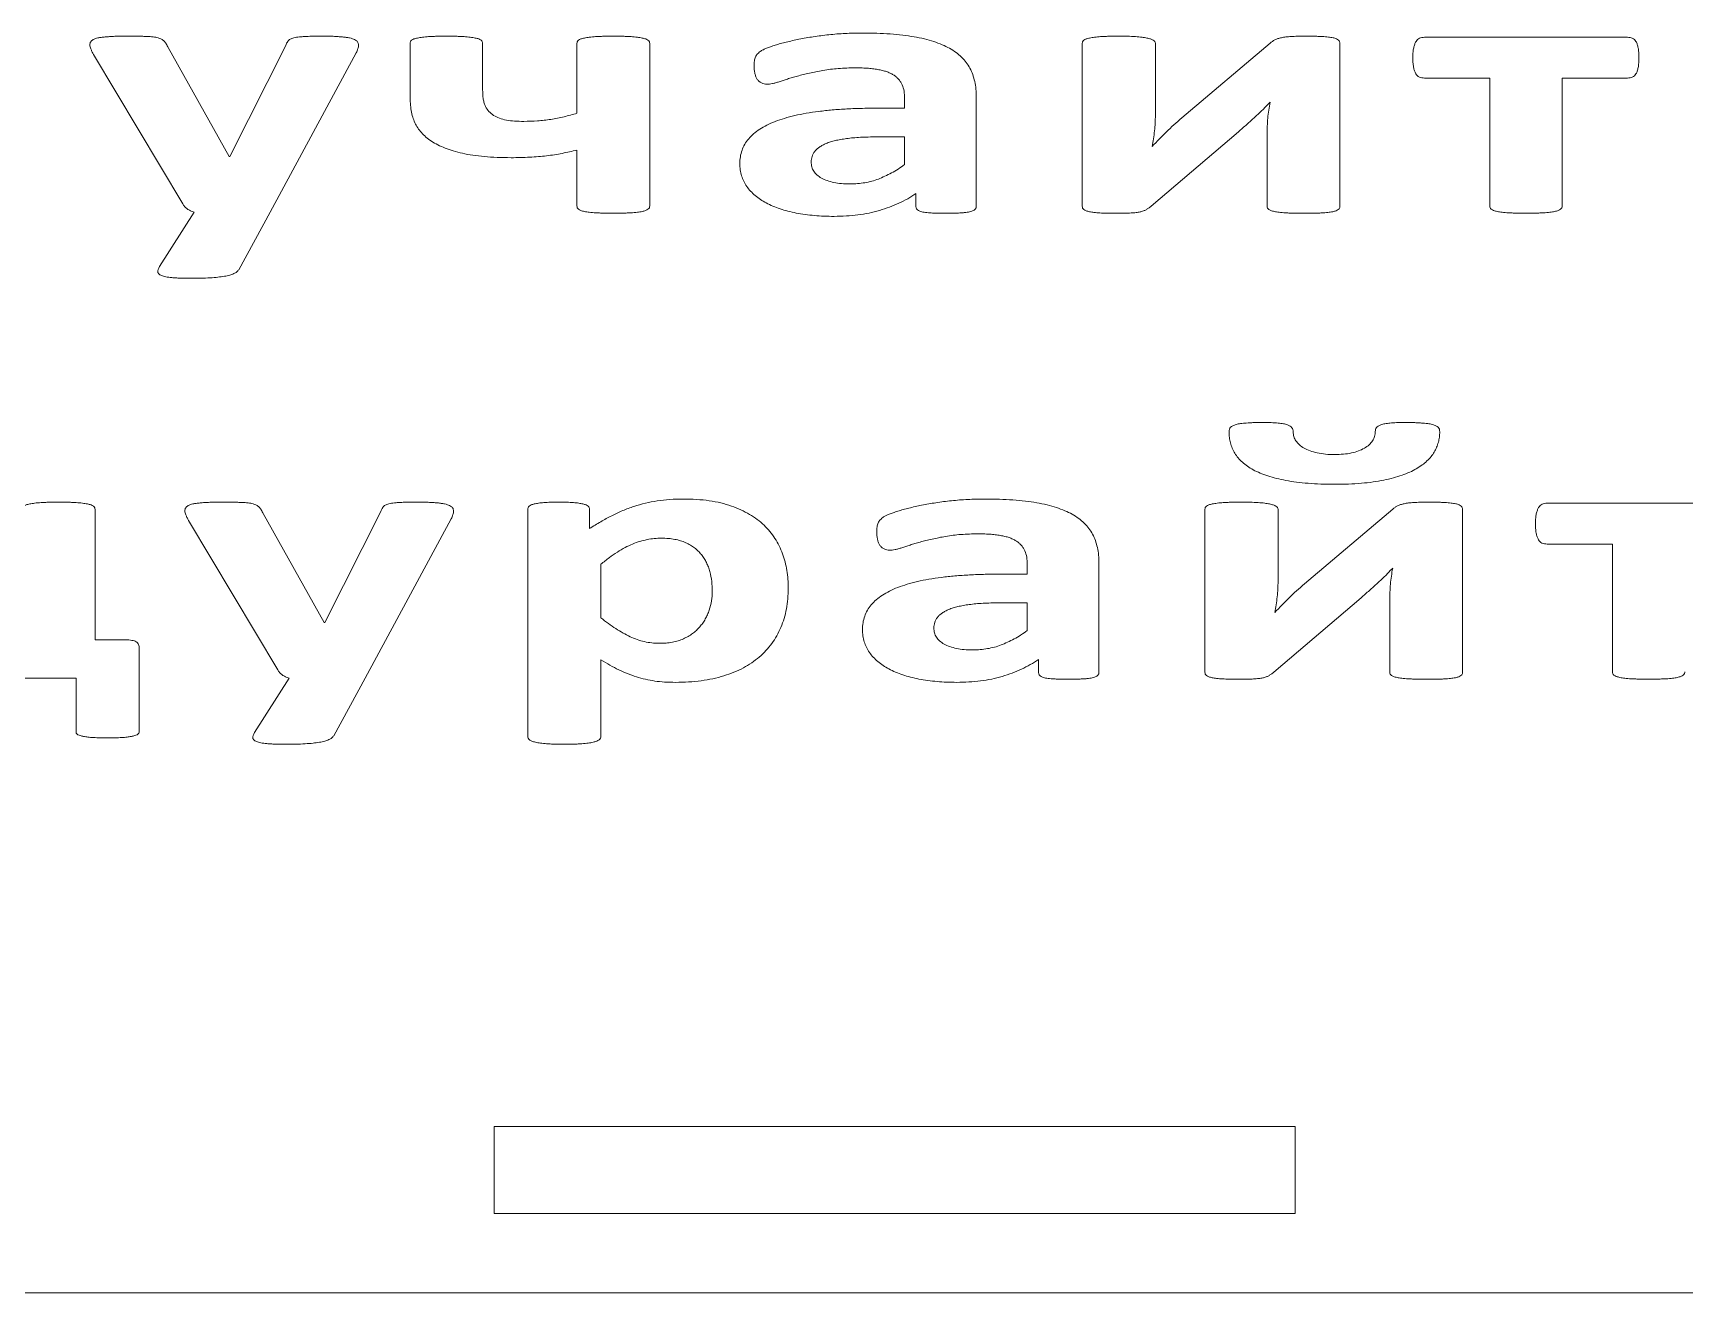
# Model space of a CAD drawing. Header units: millimetres. Extents: x -4 to 479, y 0 to 130.
# Drawn here: x 181.6 to 264.9, y 0 to 63.5 of the extents above; entities that cross this region are included whole.
import ezdxf

# ---------------------------------------------------------------- set-up
doc = ezdxf.new("R2010")
doc.units = ezdxf.units.MM

msp = doc.modelspace()

# ---------------------------------------------------------------- linework, layer by layer
at = {"color": 7, "linetype": 'Continuous', "lineweight": 15}
for p, q in [((251.716, 63.322), (261.96, 63.322)), ((188.37, 62.799), (191.441, 57.314)), ((191.485, 57.314), (194.294, 62.908)), ((197.852, 62.533), (193.505, 54.502)), ((200.566, 60.374), (200.566, 63.009)), ((204.225, 63.009), (204.225, 60.722)), ((208.981, 59.492), (208.981, 63.009)), ((212.653, 63.009), (212.653, 54.815)), ((234.462, 54.796), (234.462, 63.02)), ((238.151, 63.02), (238.151, 59.38)), ((239.482, 59.252), (243.93, 63.02)), ((247.456, 63.009), (247.456, 54.788)), ((189.1, 54.916), (184.608, 62.448)), ((255.01, 61.264), (251.716, 61.264)), ((255.01, 54.815), (255.01, 61.264)), ((258.669, 61.264), (258.669, 54.815)), ((261.96, 61.264), (258.669, 61.264)), ((225.505, 59.748), (225.505, 60.243)), ((229.118, 60.3), (229.118, 54.788)), ((224.231, 59.748), (225.505, 59.748)), ((242.335, 58.553), (237.93, 54.796)), ((243.783, 54.788), (243.783, 58.444)), ((208.981, 54.815), (208.981, 57.635)), ((225.505, 58.297), (224.101, 58.297)), ((225.505, 56.9), (225.505, 58.297)), ((191.441, 57.314), (191.485, 57.314)), ((226.074, 54.788), (226.074, 55.438)), ((187.929, 51.755), (189.672, 54.502)), ((193.505, 54.502), (191.926, 51.6)), ((184.684, 39.511), (184.684, 32.934)), ((193.162, 39.301), (196.232, 33.816)), ((196.276, 33.816), (199.085, 39.41)), ((206.498, 28.064), (206.498, 39.511)), ((209.615, 39.511), (209.615, 38.547)), ((240.647, 31.298), (240.647, 39.522)), ((244.336, 39.522), (244.336, 35.882)), ((245.667, 35.754), (250.115, 39.522)), ((253.641, 39.511), (253.641, 31.289)), ((257.901, 39.824), (268.145, 39.824)), ((193.891, 31.417), (189.399, 38.95)), ((202.643, 39.034), (198.296, 31.004)), ((261.195, 37.766), (257.901, 37.766)), ((261.195, 31.317), (261.195, 37.766)), ((210.187, 36.745), (210.187, 34.044)), ((231.691, 36.25), (231.691, 36.745)), ((235.303, 36.802), (235.303, 31.289)), ((230.417, 36.25), (231.691, 36.25)), ((248.52, 35.054), (244.115, 31.298)), ((231.691, 34.799), (230.286, 34.799)), ((231.691, 33.402), (231.691, 34.799)), ((249.968, 31.289), (249.968, 34.946)), ((196.232, 33.816), (196.276, 33.816)), ((184.684, 32.934), (186.192, 32.934)), ((186.908, 32.474), (186.908, 28.265)), ((210.187, 31.924), (210.187, 28.064)), ((232.26, 31.289), (232.26, 31.94)), ((183.721, 31.004), (173.376, 31.004)), ((183.721, 28.265), (183.721, 31.004)), ((192.721, 28.257), (194.463, 31.004)), ((198.296, 31.004), (196.717, 28.102)), ((245.2, 8.4), (204.8, 8.4)), ((204.8, 8.4), (204.8, 4)), ((245.2, 4), (245.2, 8.4)), ((204.8, 4), (245.2, 4)), ((0, 0), (475, 0))]:
    msp.add_line(p, q, dxfattribs=at)
for points, knots in [([(184.608, 62.448), (184.578, 62.498), (184.524, 62.59), (184.47, 62.726), (184.426, 62.837), (184.414, 62.936), (184.424, 63.021), (184.459, 63.094), (184.515, 63.159), (184.597, 63.211), (184.702, 63.258), (184.838, 63.29), (185.001, 63.321), (185.196, 63.341), (185.423, 63.356), (185.682, 63.371), (185.975, 63.374), (186.181, 63.376), (186.29, 63.377)], [0, 0, 0, 0, 0.0674305, 0.1235916, 0.1692326, 0.2063442, 0.2371841, 0.267351, 0.2994603, 0.3351076, 0.378963, 0.4323689, 0.4966308, 0.5719007, 0.6595671, 0.7608376, 0.8735789, 1, 1, 1, 1]), ([(186.29, 63.377), (186.389, 63.377), (186.577, 63.377), (186.842, 63.375), (187.074, 63.369), (187.276, 63.363), (187.451, 63.358), (187.605, 63.339), (187.738, 63.322), (187.882, 63.291), (188.031, 63.238), (188.172, 63.126), (188.277, 62.975), (188.337, 62.862), (188.37, 62.799)], [0, 0, 0, 0, 0.12836, 0.243773, 0.343898, 0.429897, 0.505347, 0.571671, 0.629961, 0.679392, 0.762929, 0.83337, 0.908267, 1, 1, 1, 1]), ([(194.294, 62.908), (194.309, 62.945), (194.339, 63.014), (194.392, 63.105), (194.453, 63.175), (194.524, 63.228), (194.609, 63.267), (194.714, 63.294), (194.84, 63.323), (194.996, 63.34), (195.194, 63.357), (195.445, 63.371), (195.758, 63.374), (195.985, 63.376), (196.11, 63.377)], [0, 0, 0, 0, 0.05965, 0.112125, 0.157412, 0.198209, 0.243229, 0.297027, 0.361044, 0.436441, 0.531983, 0.658637, 0.813689, 1, 1, 1, 1]), ([(196.11, 63.377), (196.211, 63.376), (196.403, 63.374), (196.678, 63.371), (196.926, 63.356), (197.147, 63.34), (197.342, 63.32), (197.51, 63.29), (197.652, 63.254), (197.766, 63.208), (197.856, 63.154), (197.923, 63.09), (197.959, 63.012), (197.978, 62.896), (197.941, 62.73), (197.884, 62.603), (197.852, 62.533)], [0, 0, 0, 0, 0.123226, 0.235368, 0.336539, 0.426703, 0.507122, 0.57593, 0.635711, 0.684982, 0.726872, 0.76298, 0.796246, 0.830009, 0.905381, 1, 1, 1, 1]), ([(200.566, 63.009), (200.57, 63.039), (200.577, 63.102), (200.651, 63.183), (200.774, 63.248), (200.96, 63.29), (201.208, 63.332), (201.46, 63.35), (201.699, 63.364), (201.91, 63.373), (202.145, 63.374), (202.309, 63.376), (202.396, 63.377)], [0, 0, 0, 0, 0.045419, 0.09371, 0.160783, 0.255638, 0.383517, 0.544954, 0.640787, 0.749018, 0.86827, 1, 1, 1, 1]), ([(202.396, 63.377), (202.482, 63.376), (202.647, 63.374), (202.882, 63.373), (203.094, 63.364), (203.331, 63.35), (203.583, 63.332), (203.831, 63.29), (204.017, 63.249), (204.137, 63.181), (204.215, 63.103), (204.222, 63.039), (204.225, 63.009)], [0, 0, 0, 0, 0.131771, 0.252447, 0.359326, 0.455189, 0.616676, 0.744595, 0.83948, 0.905373, 0.954567, 1, 1, 1, 1]), ([(208.981, 63.009), (208.984, 63.039), (208.992, 63.102), (209.066, 63.183), (209.189, 63.248), (209.375, 63.29), (209.625, 63.332), (209.879, 63.35), (210.121, 63.364), (210.336, 63.373), (210.573, 63.374), (210.738, 63.376), (210.824, 63.377)], [0, 0, 0, 0, 0.045107, 0.093066, 0.159678, 0.253881, 0.380881, 0.543953, 0.640502, 0.749366, 0.869175, 1, 1, 1, 1]), ([(210.824, 63.377), (210.908, 63.376), (211.07, 63.374), (211.301, 63.373), (211.512, 63.364), (211.752, 63.35), (212.005, 63.333), (212.251, 63.291), (212.435, 63.247), (212.556, 63.181), (212.64, 63.104), (212.649, 63.04), (212.653, 63.009)], [0, 0, 0, 0, 0.129287, 0.247454, 0.354573, 0.452039, 0.616659, 0.742123, 0.834542, 0.902996, 0.954148, 1, 1, 1, 1]), ([(217.91, 61.879), (217.913, 61.965), (217.919, 62.117), (217.971, 62.33), (218.09, 62.501), (218.235, 62.618), (218.393, 62.702), (218.552, 62.777), (218.752, 62.847), (218.986, 62.927), (219.251, 63.004), (219.541, 63.08), (219.852, 63.153), (220.305, 63.25), (220.915, 63.355), (221.69, 63.455), (222.511, 63.523), (223.071, 63.531), (223.355, 63.534)], [0, 0, 0, 0, 0.042199, 0.075222, 0.106512, 0.143083, 0.166129, 0.194771, 0.229616, 0.270671, 0.316425, 0.365941, 0.418389, 0.474234, 0.594204, 0.723754, 0.859828, 1, 1, 1, 1]), ([(223.355, 63.534), (223.602, 63.533), (224.077, 63.53), (224.761, 63.494), (225.39, 63.436), (225.965, 63.351), (226.489, 63.248), (226.963, 63.114), (227.389, 62.957), (227.769, 62.776), (228.099, 62.565), (228.383, 62.328), (228.619, 62.06), (228.805, 61.762), (228.948, 61.437), (229.047, 61.083), (229.109, 60.701), (229.115, 60.437), (229.118, 60.3)], [0, 0, 0, 0, 0.0988731, 0.190225, 0.2745653, 0.3517201, 0.4229304, 0.4882833, 0.5487759, 0.6045331, 0.6563559, 0.7053603, 0.7522374, 0.7986244, 0.845493, 0.8942705, 0.945421, 1, 1, 1, 1]), ([(234.462, 63.02), (234.466, 63.047), (234.474, 63.106), (234.548, 63.183), (234.669, 63.248), (234.855, 63.29), (235.1, 63.332), (235.348, 63.35), (235.582, 63.364), (235.789, 63.373), (236.018, 63.374), (236.178, 63.376), (236.261, 63.377)], [0, 0, 0, 0, 0.042224, 0.090429, 0.158894, 0.255718, 0.384856, 0.546824, 0.643234, 0.750884, 0.869781, 1, 1, 1, 1]), ([(236.261, 63.377), (236.422, 63.376), (236.718, 63.374), (237.123, 63.359), (237.451, 63.331), (237.706, 63.291), (237.899, 63.245), (238.033, 63.184), (238.13, 63.113), (238.144, 63.049), (238.151, 63.02)], [0, 0, 0, 0, 0.240867, 0.443782, 0.607755, 0.734597, 0.830314, 0.90397, 0.95697, 1, 1, 1, 1]), ([(243.93, 63.02), (243.969, 63.052), (244.047, 63.115), (244.18, 63.194), (244.333, 63.258), (244.519, 63.302), (244.74, 63.342), (244.953, 63.355), (245.15, 63.367), (245.324, 63.371), (245.52, 63.378), (245.657, 63.377), (245.73, 63.377)], [0, 0, 0, 0, 0.0807335, 0.1601641, 0.2467192, 0.3456718, 0.4650187, 0.6048834, 0.6863059, 0.7807235, 0.8838487, 1, 1, 1, 1]), ([(245.73, 63.377), (245.811, 63.377), (245.967, 63.378), (246.19, 63.371), (246.39, 63.367), (246.617, 63.356), (246.857, 63.339), (247.092, 63.303), (247.266, 63.257), (247.38, 63.187), (247.443, 63.101), (247.451, 63.039), (247.456, 63.009)], [0, 0, 0, 0, 0.131009, 0.250408, 0.35671, 0.452882, 0.61499, 0.741824, 0.834826, 0.901038, 0.952318, 1, 1, 1, 1]), ([(251.131, 62.331), (251.132, 62.416), (251.135, 62.571), (251.167, 62.784), (251.219, 62.958), (251.284, 63.098), (251.364, 63.206), (251.467, 63.276), (251.586, 63.315), (251.671, 63.32), (251.716, 63.322)], [0, 0, 0, 0, 0.195288, 0.358779, 0.496829, 0.613184, 0.714755, 0.803788, 0.896667, 1, 1, 1, 1]), ([(261.96, 63.322), (262.002, 63.32), (262.085, 63.314), (262.202, 63.274), (262.311, 63.21), (262.392, 63.097), (262.46, 62.955), (262.498, 62.772), (262.531, 62.551), (262.531, 62.389), (262.532, 62.301)], [0, 0, 0, 0, 0.095212, 0.186311, 0.278793, 0.378417, 0.494399, 0.634142, 0.800307, 1, 1, 1, 1]), ([(218.569, 60.951), (218.518, 60.954), (218.419, 60.959), (218.281, 61.011), (218.165, 61.091), (218.069, 61.198), (217.999, 61.336), (217.949, 61.498), (217.916, 61.682), (217.912, 61.812), (217.91, 61.879)], [0, 0, 0, 0, 0.119535, 0.230327, 0.338653, 0.446874, 0.564605, 0.69616, 0.842713, 1, 1, 1, 1]), ([(223.031, 61.779), (222.882, 61.777), (222.591, 61.774), (222.168, 61.748), (221.768, 61.713), (221.394, 61.653), (221.041, 61.588), (220.71, 61.517), (220.399, 61.444), (220.111, 61.367), (219.845, 61.292), (219.603, 61.217), (219.381, 61.151), (219.184, 61.081), (219.007, 61.021), (218.845, 60.984), (218.701, 60.957), (218.611, 60.953), (218.569, 60.951)], [0, 0, 0, 0, 0.09793, 0.191222, 0.278788, 0.362127, 0.440466, 0.51494, 0.584884, 0.650341, 0.711191, 0.766718, 0.817329, 0.863397, 0.904179, 0.940382, 0.972478, 1, 1, 1, 1]), ([(225.505, 60.243), (225.501, 60.365), (225.492, 60.595), (225.41, 60.869), (225.31, 61.059), (225.217, 61.188), (225.103, 61.304), (224.969, 61.408), (224.813, 61.499), (224.634, 61.577), (224.429, 61.638), (224.202, 61.69), (223.948, 61.73), (223.668, 61.76), (223.359, 61.776), (223.143, 61.778), (223.031, 61.779)], [0, 0, 0, 0, 0.108962, 0.20711, 0.254226, 0.301589, 0.349511, 0.400139, 0.453211, 0.512071, 0.575341, 0.644862, 0.721776, 0.806351, 0.898743, 1, 1, 1, 1]), ([(251.716, 61.264), (251.67, 61.267), (251.583, 61.273), (251.458, 61.306), (251.352, 61.378), (251.269, 61.489), (251.203, 61.636), (251.16, 61.828), (251.134, 62.065), (251.132, 62.238), (251.131, 62.331)], [0, 0, 0, 0, 0.098887, 0.189176, 0.277052, 0.372329, 0.485034, 0.624881, 0.797218, 1, 1, 1, 1]), ([(262.532, 62.301), (262.531, 62.209), (262.53, 62.04), (262.499, 61.811), (262.459, 61.625), (262.394, 61.481), (262.31, 61.371), (262.202, 61.306), (262.084, 61.269), (262.002, 61.266), (261.96, 61.264)], [0, 0, 0, 0, 0.206705, 0.376303, 0.513868, 0.629879, 0.726368, 0.81741, 0.906469, 1, 1, 1, 1]), ([(205.66, 57.249), (205.424, 57.251), (204.972, 57.256), (204.327, 57.295), (203.745, 57.366), (203.221, 57.458), (202.756, 57.583), (202.338, 57.722), (201.97, 57.889), (201.645, 58.073), (201.368, 58.282), (201.133, 58.504), (200.945, 58.748), (200.796, 59.011), (200.695, 59.306), (200.617, 59.629), (200.576, 59.99), (200.57, 60.242), (200.566, 60.374)], [0, 0, 0, 0, 0.103909, 0.198798, 0.284539, 0.362129, 0.432397, 0.496588, 0.555782, 0.6102, 0.660707, 0.707899, 0.752337, 0.795804, 0.840423, 0.888882, 0.942012, 1, 1, 1, 1]), ([(204.225, 60.722), (204.226, 60.628), (204.228, 60.452), (204.254, 60.208), (204.299, 60.005), (204.381, 59.79), (204.537, 59.574), (204.778, 59.367), (205.081, 59.224), (205.439, 59.135), (205.852, 59.086), (206.146, 59.081), (206.302, 59.078)], [0, 0, 0, 0, 0.0915743, 0.1704011, 0.2372293, 0.2929648, 0.3928305, 0.4921167, 0.5980028, 0.7145695, 0.8485211, 1, 1, 1, 1]), ([(243.93, 60.053), (243.81, 59.923), (243.566, 59.66), (243.167, 59.291), (242.756, 58.92), (242.476, 58.676), (242.335, 58.553)], [0, 0, 0, 0, 0.241685, 0.491298, 0.743792, 1, 1, 1, 1]), ([(243.783, 58.444), (243.785, 58.574), (243.787, 58.841), (243.816, 59.244), (243.86, 59.65), (243.907, 59.919), (243.93, 60.053)], [0, 0, 0, 0, 0.242368, 0.493661, 0.749361, 1, 1, 1, 1]), ([(206.302, 59.078), (206.534, 59.084), (206.991, 59.094), (207.669, 59.173), (208.333, 59.302), (208.765, 59.429), (208.981, 59.492)], [0, 0, 0, 0, 0.2553444, 0.5040709, 0.7519103, 1, 1, 1, 1]), ([(217.194, 56.955), (217.199, 57.07), (217.208, 57.298), (217.297, 57.626), (217.436, 57.931), (217.638, 58.209), (217.892, 58.464), (218.201, 58.697), (218.565, 58.902), (218.983, 59.084), (219.454, 59.244), (219.978, 59.38), (220.556, 59.498), (221.188, 59.587), (221.874, 59.661), (222.613, 59.712), (223.404, 59.741), (223.95, 59.746), (224.231, 59.748)], [0, 0, 0, 0, 0.041851, 0.082249, 0.122081, 0.162829, 0.205805, 0.251995, 0.302318, 0.356889, 0.416625, 0.482206, 0.552947, 0.629978, 0.713238, 0.802484, 0.898151, 1, 1, 1, 1]), ([(238.151, 59.38), (238.148, 59.252), (238.144, 58.991), (238.11, 58.598), (238.059, 58.205), (238.013, 57.945), (237.99, 57.818)], [0, 0, 0, 0, 0.244124, 0.497655, 0.752465, 1, 1, 1, 1]), ([(237.99, 57.818), (238.107, 57.941), (238.343, 58.187), (238.707, 58.55), (239.08, 58.913), (239.347, 59.139), (239.482, 59.252)], [0, 0, 0, 0, 0.246362, 0.49361, 0.744638, 1, 1, 1, 1]), ([(208.981, 57.635), (208.735, 57.575), (208.23, 57.453), (207.577, 57.353), (207.029, 57.301), (206.591, 57.271), (206.133, 57.251), (205.819, 57.249), (205.66, 57.249)], [0, 0, 0, 0, 0.226495, 0.464756, 0.589569, 0.719776, 0.857101, 1, 1, 1, 1]), ([(224.101, 58.297), (223.957, 58.296), (223.681, 58.294), (223.285, 58.277), (222.92, 58.255), (222.589, 58.215), (222.287, 58.171), (222.016, 58.113), (221.771, 58.05), (221.558, 57.97), (221.373, 57.884), (221.213, 57.79), (221.081, 57.686), (220.973, 57.572), (220.895, 57.448), (220.835, 57.316), (220.799, 57.175), (220.795, 57.077), (220.793, 57.028)], [0, 0, 0, 0, 0.111125, 0.213889, 0.307637, 0.393999, 0.472276, 0.544137, 0.608963, 0.667487, 0.72034, 0.767015, 0.811058, 0.850372, 0.888021, 0.924224, 0.96192, 1, 1, 1, 1]), ([(221.95, 54.289), (221.78, 54.291), (221.448, 54.295), (220.959, 54.33), (220.491, 54.38), (220.045, 54.453), (219.624, 54.546), (219.232, 54.665), (218.867, 54.799), (218.534, 54.957), (218.233, 55.136), (217.967, 55.335), (217.737, 55.554), (217.54, 55.791), (217.387, 56.053), (217.272, 56.334), (217.206, 56.638), (217.198, 56.847), (217.194, 56.955)], [0, 0, 0, 0, 0.084213, 0.164985, 0.242896, 0.317728, 0.389271, 0.456502, 0.520896, 0.581715, 0.639472, 0.69413, 0.746357, 0.796915, 0.846565, 0.89606, 0.946751, 1, 1, 1, 1]), ([(220.793, 57.028), (220.799, 56.946), (220.811, 56.784), (220.916, 56.559), (221.085, 56.364), (221.319, 56.206), (221.607, 56.08), (221.945, 55.989), (222.333, 55.936), (222.608, 55.929), (222.753, 55.926)], [0, 0, 0, 0, 0.098021, 0.193774, 0.292864, 0.404905, 0.530469, 0.669756, 0.825195, 1, 1, 1, 1]), ([(222.753, 55.926), (222.88, 55.929), (223.13, 55.935), (223.496, 55.983), (223.847, 56.057), (224.183, 56.169), (224.512, 56.311), (224.843, 56.478), (225.178, 56.673), (225.395, 56.823), (225.505, 56.9)], [0, 0, 0, 0, 0.128391, 0.25215, 0.372202, 0.489837, 0.609303, 0.733459, 0.864045, 1, 1, 1, 1]), ([(226.074, 55.438), (225.937, 55.351), (225.66, 55.173), (225.212, 54.949), (224.739, 54.749), (224.235, 54.584), (223.704, 54.449), (223.144, 54.359), (222.557, 54.299), (222.155, 54.293), (221.95, 54.289)], [0, 0, 0, 0, 0.112511, 0.227118, 0.345345, 0.466802, 0.592779, 0.722979, 0.85833, 1, 1, 1, 1]), ([(189.672, 54.502), (189.61, 54.523), (189.488, 54.566), (189.326, 54.664), (189.192, 54.78), (189.129, 54.872), (189.1, 54.916)], [0, 0, 0, 0, 0.271306, 0.535452, 0.784061, 1, 1, 1, 1]), ([(210.824, 54.447), (210.738, 54.448), (210.573, 54.45), (210.336, 54.451), (210.122, 54.461), (209.879, 54.469), (209.625, 54.495), (209.374, 54.528), (209.191, 54.578), (209.064, 54.638), (208.992, 54.722), (208.985, 54.785), (208.981, 54.815)], [0, 0, 0, 0, 0.130745, 0.250481, 0.359278, 0.4557, 0.618794, 0.7455, 0.840017, 0.905916, 0.954921, 1, 1, 1, 1]), ([(212.653, 54.815), (212.649, 54.785), (212.639, 54.72), (212.558, 54.639), (212.433, 54.579), (212.252, 54.528), (212.005, 54.495), (211.753, 54.469), (211.512, 54.461), (211.301, 54.451), (211.07, 54.45), (210.908, 54.448), (210.824, 54.447)], [0, 0, 0, 0, 0.045826, 0.097976, 0.165724, 0.258475, 0.383643, 0.548291, 0.645632, 0.752689, 0.870788, 1, 1, 1, 1]), ([(227.583, 54.447), (227.48, 54.448), (227.29, 54.449), (227.028, 54.455), (226.811, 54.461), (226.635, 54.475), (226.492, 54.493), (226.375, 54.519), (226.277, 54.543), (226.185, 54.587), (226.094, 54.662), (226.081, 54.746), (226.074, 54.788)], [0, 0, 0, 0, 0.186664, 0.345274, 0.477513, 0.581905, 0.666938, 0.739506, 0.799633, 0.849133, 0.926257, 1, 1, 1, 1]), ([(229.118, 54.788), (229.117, 54.766), (229.114, 54.725), (229.084, 54.667), (229.035, 54.62), (228.968, 54.58), (228.884, 54.543), (228.777, 54.519), (228.651, 54.493), (228.502, 54.475), (228.323, 54.461), (228.11, 54.455), (227.858, 54.449), (227.679, 54.448), (227.583, 54.447)], [0, 0, 0, 0, 0.03781, 0.07426, 0.11345, 0.159585, 0.212883, 0.278513, 0.35492, 0.443682, 0.548326, 0.677197, 0.827202, 1, 1, 1, 1]), ([(236.204, 54.447), (236.121, 54.447), (235.961, 54.445), (235.734, 54.454), (235.532, 54.454), (235.307, 54.465), (235.073, 54.483), (234.84, 54.516), (234.665, 54.562), (234.546, 54.622), (234.473, 54.703), (234.465, 54.766), (234.462, 54.796)], [0, 0, 0, 0, 0.1336009, 0.2556189, 0.3630904, 0.4575828, 0.6149623, 0.7398332, 0.8335863, 0.9018544, 0.9524313, 1, 1, 1, 1]), ([(237.93, 54.796), (237.888, 54.765), (237.806, 54.706), (237.684, 54.619), (237.541, 54.558), (237.37, 54.509), (237.159, 54.479), (236.899, 54.457), (236.575, 54.448), (236.337, 54.448), (236.204, 54.447)], [0, 0, 0, 0, 0.087582, 0.167145, 0.24824, 0.345714, 0.461881, 0.602812, 0.779563, 1, 1, 1, 1]), ([(245.672, 54.447), (245.588, 54.447), (245.426, 54.445), (245.194, 54.454), (244.983, 54.454), (244.74, 54.465), (244.481, 54.484), (244.22, 54.515), (244.024, 54.564), (243.886, 54.615), (243.801, 54.695), (243.789, 54.758), (243.783, 54.788)], [0, 0, 0, 0, 0.126222, 0.241618, 0.34749, 0.442583, 0.604554, 0.736037, 0.835448, 0.905315, 0.956189, 1, 1, 1, 1]), ([(247.456, 54.788), (247.452, 54.758), (247.444, 54.697), (247.37, 54.618), (247.248, 54.562), (247.071, 54.515), (246.828, 54.483), (246.584, 54.465), (246.35, 54.454), (246.144, 54.454), (245.916, 54.445), (245.756, 54.447), (245.672, 54.447)], [0, 0, 0, 0, 0.0453155, 0.0958894, 0.1603074, 0.2551049, 0.381945, 0.5450022, 0.6406325, 0.7490095, 0.8688182, 1, 1, 1, 1]), ([(256.823, 54.447), (256.74, 54.448), (256.579, 54.451), (256.349, 54.451), (256.141, 54.461), (255.903, 54.469), (255.653, 54.495), (255.403, 54.528), (255.22, 54.578), (255.093, 54.638), (255.021, 54.722), (255.014, 54.785), (255.01, 54.815)], [0, 0, 0, 0, 0.128561, 0.247341, 0.353619, 0.450125, 0.612941, 0.741593, 0.837561, 0.904472, 0.954229, 1, 1, 1, 1]), ([(258.669, 54.815), (258.664, 54.785), (258.655, 54.72), (258.573, 54.639), (258.448, 54.579), (258.268, 54.528), (258.02, 54.495), (257.768, 54.469), (257.525, 54.461), (257.311, 54.451), (257.074, 54.45), (256.909, 54.448), (256.823, 54.447)], [0, 0, 0, 0, 0.045447, 0.097166, 0.164355, 0.256339, 0.380473, 0.54376, 0.640296, 0.749222, 0.8691, 1, 1, 1, 1]), ([(189.495, 51.167), (189.402, 51.168), (189.227, 51.169), (188.978, 51.173), (188.759, 51.185), (188.567, 51.197), (188.4, 51.216), (188.258, 51.241), (188.135, 51.266), (188.036, 51.301), (187.956, 51.339), (187.897, 51.383), (187.856, 51.432), (187.832, 51.511), (187.856, 51.626), (187.903, 51.708), (187.929, 51.755)], [0, 0, 0, 0, 0.136429, 0.258169, 0.366637, 0.460499, 0.541292, 0.613194, 0.673543, 0.725996, 0.767865, 0.803176, 0.833675, 0.860324, 0.921043, 1, 1, 1, 1]), ([(191.926, 51.6), (191.896, 51.562), (191.829, 51.479), (191.669, 51.388), (191.456, 51.32), (191.188, 51.259), (190.858, 51.22), (190.464, 51.187), (190.002, 51.169), (189.672, 51.168), (189.495, 51.167)], [0, 0, 0, 0, 0.056417, 0.126032, 0.21388, 0.320964, 0.451302, 0.607945, 0.790049, 1, 1, 1, 1]), ([(241.864, 43.426), (241.867, 43.468), (241.872, 43.55), (241.94, 43.663), (242.061, 43.742), (242.232, 43.803), (242.462, 43.847), (242.695, 43.867), (242.917, 43.881), (243.113, 43.89), (243.331, 43.891), (243.483, 43.893), (243.563, 43.894)], [0, 0, 0, 0, 0.0664025, 0.1278343, 0.1983424, 0.2900442, 0.4109528, 0.5658773, 0.6573901, 0.7616566, 0.8744068, 1, 1, 1, 1]), ([(247.175, 40.779), (246.945, 40.781), (246.503, 40.783), (245.866, 40.824), (245.28, 40.881), (244.747, 40.965), (244.263, 41.071), (243.828, 41.195), (243.437, 41.336), (243.092, 41.498), (242.793, 41.681), (242.536, 41.881), (242.321, 42.099), (242.15, 42.339), (242.022, 42.594), (241.932, 42.861), (241.875, 43.139), (241.868, 43.329), (241.864, 43.426)], [0, 0, 0, 0, 0.104553, 0.201416, 0.290718, 0.372305, 0.447196, 0.515987, 0.578472, 0.636137, 0.689005, 0.737857, 0.784025, 0.828168, 0.871225, 0.913561, 0.956105, 1, 1, 1, 1]), ([(243.563, 43.894), (243.705, 43.894), (243.964, 43.893), (244.314, 43.871), (244.588, 43.841), (244.792, 43.79), (244.938, 43.725), (245.035, 43.641), (245.09, 43.537), (245.095, 43.463), (245.098, 43.426)], [0, 0, 0, 0, 0.244788, 0.444734, 0.601949, 0.718042, 0.804509, 0.874039, 0.935399, 1, 1, 1, 1]), ([(245.098, 43.426), (245.105, 43.345), (245.119, 43.182), (245.231, 42.954), (245.408, 42.755), (245.653, 42.588), (245.96, 42.454), (246.324, 42.354), (246.742, 42.287), (247.037, 42.28), (247.191, 42.277)], [0, 0, 0, 0, 0.092044, 0.184622, 0.283616, 0.393561, 0.519531, 0.663652, 0.823901, 1, 1, 1, 1]), ([(252.489, 43.426), (252.487, 43.336), (252.481, 43.159), (252.422, 42.898), (252.337, 42.643), (252.212, 42.399), (252.05, 42.164), (251.844, 41.946), (251.594, 41.743), (251.303, 41.553), (250.964, 41.381), (250.577, 41.23), (250.142, 41.094), (249.655, 40.981), (249.116, 40.888), (248.52, 40.825), (247.867, 40.787), (247.412, 40.782), (247.175, 40.779)], [0, 0, 0, 0, 0.040707, 0.080957, 0.121734, 0.163081, 0.20598, 0.251444, 0.299752, 0.352764, 0.410059, 0.47296, 0.542459, 0.618284, 0.701168, 0.792097, 0.89177, 1, 1, 1, 1]), ([(247.191, 42.277), (247.34, 42.281), (247.624, 42.289), (248.028, 42.347), (248.381, 42.45), (248.684, 42.584), (248.929, 42.754), (249.106, 42.96), (249.218, 43.194), (249.232, 43.361), (249.239, 43.445)], [0, 0, 0, 0, 0.171606, 0.326952, 0.468505, 0.593838, 0.70695, 0.808522, 0.903927, 1, 1, 1, 1]), ([(249.239, 43.445), (249.241, 43.48), (249.245, 43.547), (249.294, 43.645), (249.39, 43.727), (249.539, 43.789), (249.74, 43.839), (250.001, 43.872), (250.328, 43.893), (250.57, 43.894), (250.703, 43.894)], [0, 0, 0, 0, 0.062712, 0.12125, 0.191911, 0.285618, 0.409041, 0.564308, 0.759456, 1, 1, 1, 1]), ([(250.703, 43.894), (250.787, 43.893), (250.946, 43.891), (251.175, 43.89), (251.381, 43.881), (251.615, 43.867), (251.86, 43.847), (252.104, 43.803), (252.284, 43.744), (252.409, 43.663), (252.481, 43.551), (252.486, 43.468), (252.489, 43.426)], [0, 0, 0, 0, 0.125747, 0.240562, 0.344515, 0.436249, 0.592781, 0.715278, 0.808226, 0.876863, 0.936406, 1, 1, 1, 1]), ([(209.615, 38.547), (209.803, 38.664), (210.169, 38.892), (210.726, 39.198), (211.283, 39.46), (211.851, 39.671), (212.433, 39.835), (213.038, 39.953), (213.671, 40.026), (214.105, 40.033), (214.328, 40.036)], [0, 0, 0, 0, 0.132162, 0.25763, 0.379667, 0.499437, 0.619442, 0.741005, 0.867066, 1, 1, 1, 1]), ([(214.328, 40.036), (214.558, 40.032), (215.002, 40.025), (215.642, 39.96), (216.228, 39.85), (216.762, 39.694), (217.246, 39.5), (217.684, 39.275), (218.075, 39.014), (218.42, 38.723), (218.718, 38.399), (218.972, 38.051), (219.188, 37.679), (219.352, 37.279), (219.479, 36.863), (219.573, 36.433), (219.627, 35.988), (219.635, 35.686), (219.639, 35.534)], [0, 0, 0, 0, 0.08752, 0.168531, 0.243572, 0.31354, 0.379219, 0.441296, 0.500135, 0.557064, 0.612388, 0.666599, 0.720594, 0.775088, 0.83021, 0.885534, 0.942091, 1, 1, 1, 1]), ([(224.095, 38.381), (224.098, 38.467), (224.104, 38.619), (224.156, 38.832), (224.275, 39.003), (224.421, 39.12), (224.579, 39.204), (224.737, 39.279), (224.937, 39.349), (225.171, 39.428), (225.436, 39.506), (225.726, 39.581), (226.037, 39.655), (226.49, 39.752), (227.1, 39.857), (227.875, 39.957), (228.696, 40.024), (229.256, 40.032), (229.54, 40.036)], [0, 0, 0, 0, 0.042199, 0.075222, 0.106512, 0.143083, 0.166129, 0.194771, 0.229616, 0.270671, 0.316425, 0.365941, 0.418389, 0.474234, 0.594204, 0.723754, 0.859828, 1, 1, 1, 1]), ([(229.54, 40.036), (229.787, 40.035), (230.262, 40.031), (230.947, 39.996), (231.575, 39.938), (232.15, 39.852), (232.674, 39.75), (233.148, 39.616), (233.574, 39.459), (233.954, 39.278), (234.284, 39.067), (234.568, 38.83), (234.804, 38.562), (234.99, 38.264), (235.133, 37.938), (235.232, 37.585), (235.294, 37.203), (235.3, 36.939), (235.303, 36.802)], [0, 0, 0, 0, 0.098873, 0.190225, 0.274565, 0.35172, 0.42293, 0.488283, 0.548776, 0.604533, 0.656356, 0.70536, 0.752237, 0.798624, 0.845493, 0.89427, 0.945421, 1, 1, 1, 1]), ([(180.998, 39.511), (181.003, 39.541), (181.012, 39.605), (181.093, 39.685), (181.218, 39.749), (181.407, 39.793), (181.657, 39.834), (181.913, 39.852), (182.153, 39.866), (182.364, 39.875), (182.595, 39.875), (182.757, 39.877), (182.841, 39.878)], [0, 0, 0, 0, 0.04553, 0.095394, 0.164577, 0.259006, 0.387674, 0.551137, 0.647918, 0.754285, 0.871621, 1, 1, 1, 1]), ([(182.841, 39.878), (182.927, 39.877), (183.093, 39.875), (183.328, 39.875), (183.539, 39.866), (183.777, 39.852), (184.029, 39.834), (184.277, 39.792), (184.466, 39.75), (184.59, 39.684), (184.671, 39.605), (184.68, 39.541), (184.684, 39.511)], [0, 0, 0, 0, 0.131119, 0.251198, 0.357548, 0.452936, 0.613624, 0.74091, 0.836657, 0.90462, 0.954477, 1, 1, 1, 1]), ([(189.399, 38.95), (189.37, 39), (189.316, 39.092), (189.261, 39.227), (189.217, 39.339), (189.205, 39.437), (189.215, 39.522), (189.25, 39.596), (189.306, 39.66), (189.388, 39.713), (189.493, 39.76), (189.629, 39.792), (189.792, 39.822), (189.987, 39.842), (190.214, 39.858), (190.474, 39.873), (190.767, 39.876), (190.973, 39.878), (191.082, 39.878)], [0, 0, 0, 0, 0.06743, 0.123592, 0.169233, 0.206344, 0.237184, 0.267351, 0.29946, 0.335108, 0.378963, 0.432369, 0.496631, 0.571901, 0.659567, 0.760838, 0.873579, 1, 1, 1, 1]), ([(191.082, 39.878), (191.181, 39.879), (191.368, 39.879), (191.633, 39.877), (191.866, 39.871), (192.067, 39.865), (192.243, 39.859), (192.396, 39.841), (192.529, 39.824), (192.673, 39.793), (192.822, 39.74), (192.963, 39.628), (193.068, 39.477), (193.128, 39.364), (193.162, 39.301)], [0, 0, 0, 0, 0.12836, 0.243773, 0.343898, 0.429897, 0.505347, 0.571671, 0.629961, 0.679392, 0.762929, 0.83337, 0.908267, 1, 1, 1, 1]), ([(199.085, 39.41), (199.101, 39.447), (199.13, 39.516), (199.184, 39.607), (199.244, 39.677), (199.315, 39.73), (199.4, 39.769), (199.506, 39.796), (199.631, 39.825), (199.787, 39.842), (199.985, 39.859), (200.237, 39.873), (200.549, 39.876), (200.777, 39.878), (200.901, 39.878)], [0, 0, 0, 0, 0.05965, 0.112125, 0.157412, 0.198209, 0.243229, 0.297027, 0.361044, 0.436441, 0.531983, 0.658637, 0.813689, 1, 1, 1, 1]), ([(200.901, 39.878), (201.002, 39.878), (201.194, 39.876), (201.469, 39.873), (201.717, 39.858), (201.939, 39.842), (202.133, 39.822), (202.302, 39.792), (202.443, 39.756), (202.558, 39.71), (202.647, 39.655), (202.715, 39.592), (202.751, 39.514), (202.769, 39.398), (202.732, 39.231), (202.675, 39.105), (202.643, 39.034)], [0, 0, 0, 0, 0.123226, 0.235368, 0.336539, 0.426703, 0.507122, 0.57593, 0.635711, 0.684982, 0.726872, 0.76298, 0.796246, 0.830009, 0.905381, 1, 1, 1, 1]), ([(206.498, 39.511), (206.502, 39.541), (206.51, 39.602), (206.575, 39.683), (206.683, 39.749), (206.845, 39.792), (207.057, 39.834), (207.333, 39.857), (207.674, 39.877), (207.926, 39.878), (208.064, 39.878)], [0, 0, 0, 0, 0.0522956, 0.1059384, 0.1763468, 0.2717761, 0.3985836, 0.5574399, 0.7573132, 1, 1, 1, 1]), ([(208.064, 39.878), (208.199, 39.878), (208.446, 39.877), (208.783, 39.857), (209.056, 39.834), (209.269, 39.792), (209.431, 39.749), (209.538, 39.683), (209.604, 39.602), (209.611, 39.541), (209.615, 39.511)], [0, 0, 0, 0, 0.239811, 0.438078, 0.598211, 0.726039, 0.822235, 0.89321, 0.947284, 1, 1, 1, 1]), ([(240.647, 39.522), (240.651, 39.549), (240.659, 39.608), (240.733, 39.685), (240.855, 39.75), (241.04, 39.792), (241.285, 39.834), (241.533, 39.852), (241.768, 39.866), (241.975, 39.875), (242.203, 39.875), (242.363, 39.877), (242.446, 39.878)], [0, 0, 0, 0, 0.0422237, 0.0904285, 0.1588936, 0.2557179, 0.3848558, 0.5468243, 0.6432339, 0.7508837, 0.8697808, 1, 1, 1, 1]), ([(242.446, 39.878), (242.607, 39.877), (242.903, 39.876), (243.308, 39.861), (243.637, 39.833), (243.891, 39.793), (244.085, 39.746), (244.219, 39.686), (244.315, 39.615), (244.329, 39.551), (244.336, 39.522)], [0, 0, 0, 0, 0.240867, 0.443782, 0.607755, 0.734597, 0.830314, 0.90397, 0.95697, 1, 1, 1, 1]), ([(250.115, 39.522), (250.154, 39.554), (250.232, 39.617), (250.365, 39.696), (250.519, 39.76), (250.705, 39.804), (250.925, 39.844), (251.138, 39.857), (251.335, 39.869), (251.509, 39.873), (251.705, 39.88), (251.842, 39.879), (251.915, 39.878)], [0, 0, 0, 0, 0.0807335, 0.1601641, 0.2467192, 0.3456718, 0.4650187, 0.6048834, 0.6863059, 0.7807235, 0.8838487, 1, 1, 1, 1]), ([(251.915, 39.878), (251.996, 39.879), (252.152, 39.88), (252.375, 39.873), (252.575, 39.869), (252.802, 39.858), (253.042, 39.841), (253.278, 39.805), (253.451, 39.758), (253.565, 39.689), (253.628, 39.603), (253.637, 39.541), (253.641, 39.511)], [0, 0, 0, 0, 0.131009, 0.250408, 0.35671, 0.452882, 0.61499, 0.741824, 0.834826, 0.901038, 0.952318, 1, 1, 1, 1]), ([(257.316, 38.833), (257.317, 38.918), (257.32, 39.073), (257.352, 39.286), (257.404, 39.46), (257.469, 39.6), (257.549, 39.708), (257.652, 39.778), (257.771, 39.817), (257.856, 39.821), (257.901, 39.824)], [0, 0, 0, 0, 0.195288, 0.358779, 0.496829, 0.613184, 0.714755, 0.803788, 0.896667, 1, 1, 1, 1]), ([(224.754, 37.453), (224.703, 37.456), (224.604, 37.461), (224.466, 37.513), (224.35, 37.593), (224.254, 37.7), (224.184, 37.838), (224.134, 38), (224.101, 38.184), (224.097, 38.314), (224.095, 38.381)], [0, 0, 0, 0, 0.119535, 0.230327, 0.338653, 0.446874, 0.564605, 0.69616, 0.842713, 1, 1, 1, 1]), ([(257.901, 37.766), (257.856, 37.769), (257.768, 37.775), (257.643, 37.808), (257.537, 37.88), (257.454, 37.991), (257.388, 38.138), (257.345, 38.33), (257.319, 38.566), (257.317, 38.739), (257.316, 38.833)], [0, 0, 0, 0, 0.098887, 0.189176, 0.277052, 0.372329, 0.485034, 0.624881, 0.797218, 1, 1, 1, 1]), ([(213.244, 38.06), (213.123, 38.057), (212.88, 38.052), (212.517, 37.993), (212.149, 37.904), (211.777, 37.769), (211.397, 37.587), (211.005, 37.358), (210.596, 37.078), (210.328, 36.86), (210.187, 36.745)], [0, 0, 0, 0, 0.106588, 0.214264, 0.323972, 0.439705, 0.562896, 0.695268, 0.839831, 1, 1, 1, 1]), ([(215.806, 35.368), (215.801, 35.539), (215.79, 35.879), (215.708, 36.294), (215.612, 36.609), (215.515, 36.831), (215.399, 37.041), (215.258, 37.236), (215.098, 37.417), (214.912, 37.579), (214.699, 37.717), (214.464, 37.841), (214.201, 37.939), (213.909, 38.009), (213.587, 38.054), (213.361, 38.058), (213.244, 38.06)], [0, 0, 0, 0, 0.121711, 0.240229, 0.298179, 0.354906, 0.411604, 0.467804, 0.524717, 0.582595, 0.641971, 0.70437, 0.770284, 0.84045, 0.917005, 1, 1, 1, 1]), ([(229.216, 38.28), (229.067, 38.279), (228.776, 38.276), (228.353, 38.25), (227.953, 38.215), (227.579, 38.155), (227.226, 38.09), (226.895, 38.019), (226.584, 37.946), (226.296, 37.869), (226.03, 37.794), (225.788, 37.719), (225.566, 37.653), (225.369, 37.583), (225.192, 37.522), (225.03, 37.486), (224.887, 37.458), (224.796, 37.455), (224.754, 37.453)], [0, 0, 0, 0, 0.09793, 0.191222, 0.278788, 0.362127, 0.440466, 0.51494, 0.584884, 0.650341, 0.711191, 0.766718, 0.817329, 0.863397, 0.904179, 0.940382, 0.972478, 1, 1, 1, 1]), ([(231.691, 36.745), (231.686, 36.866), (231.677, 37.097), (231.595, 37.371), (231.495, 37.561), (231.402, 37.69), (231.288, 37.806), (231.154, 37.909), (230.998, 38.001), (230.819, 38.079), (230.615, 38.14), (230.387, 38.192), (230.133, 38.232), (229.853, 38.262), (229.544, 38.277), (229.329, 38.279), (229.216, 38.28)], [0, 0, 0, 0, 0.1089625, 0.2071099, 0.2542258, 0.3015886, 0.3495111, 0.4001394, 0.4532105, 0.5120707, 0.5753412, 0.6448619, 0.7217758, 0.8063513, 0.8987434, 1, 1, 1, 1]), ([(223.379, 33.456), (223.384, 33.572), (223.393, 33.8), (223.482, 34.128), (223.621, 34.433), (223.823, 34.711), (224.077, 34.966), (224.386, 35.199), (224.751, 35.404), (225.168, 35.586), (225.639, 35.746), (226.163, 35.882), (226.741, 36), (227.373, 36.089), (228.059, 36.163), (228.798, 36.214), (229.59, 36.243), (230.135, 36.247), (230.417, 36.25)], [0, 0, 0, 0, 0.041851, 0.082249, 0.122081, 0.162829, 0.205805, 0.251995, 0.302318, 0.356889, 0.416625, 0.482206, 0.552947, 0.629978, 0.713238, 0.802484, 0.898151, 1, 1, 1, 1]), ([(244.336, 35.882), (244.334, 35.754), (244.329, 35.493), (244.295, 35.1), (244.244, 34.707), (244.198, 34.447), (244.175, 34.319)], [0, 0, 0, 0, 0.244124, 0.497655, 0.752465, 1, 1, 1, 1]), ([(250.115, 36.554), (249.995, 36.425), (249.751, 36.162), (249.352, 35.793), (248.941, 35.422), (248.661, 35.177), (248.52, 35.054)], [0, 0, 0, 0, 0.241685, 0.491298, 0.743792, 1, 1, 1, 1]), ([(249.968, 34.946), (249.97, 35.076), (249.973, 35.343), (250.001, 35.746), (250.045, 36.152), (250.092, 36.421), (250.115, 36.554)], [0, 0, 0, 0, 0.242368, 0.4936613, 0.7493612, 1, 1, 1, 1]), ([(213.127, 32.76), (213.242, 32.762), (213.465, 32.766), (213.786, 32.811), (214.081, 32.879), (214.347, 32.982), (214.588, 33.105), (214.808, 33.247), (215.004, 33.408), (215.177, 33.587), (215.33, 33.779), (215.457, 33.986), (215.569, 34.202), (215.681, 34.505), (215.784, 34.893), (215.799, 35.211), (215.806, 35.368)], [0, 0, 0, 0, 0.082254, 0.158678, 0.230569, 0.297757, 0.361722, 0.423472, 0.483714, 0.542297, 0.600818, 0.658099, 0.715406, 0.773579, 0.888318, 1, 1, 1, 1]), ([(219.639, 35.534), (219.634, 35.356), (219.624, 35.007), (219.556, 34.498), (219.439, 34.016), (219.275, 33.563), (219.069, 33.137), (218.812, 32.747), (218.518, 32.385), (218.178, 32.059), (217.793, 31.77), (217.369, 31.51), (216.895, 31.297), (216.383, 31.109), (215.828, 30.967), (215.235, 30.863), (214.603, 30.805), (214.169, 30.796), (213.946, 30.791)], [0, 0, 0, 0, 0.063644, 0.12452, 0.183289, 0.240544, 0.296541, 0.351873, 0.407195, 0.462943, 0.519903, 0.578704, 0.64053, 0.705379, 0.773434, 0.844894, 0.920486, 1, 1, 1, 1]), ([(244.175, 34.319), (244.293, 34.442), (244.528, 34.689), (244.892, 35.051), (245.265, 35.415), (245.532, 35.64), (245.667, 35.754)], [0, 0, 0, 0, 0.246362, 0.49361, 0.744638, 1, 1, 1, 1]), ([(230.286, 34.799), (230.142, 34.798), (229.866, 34.796), (229.47, 34.778), (229.105, 34.757), (228.774, 34.717), (228.472, 34.672), (228.201, 34.615), (227.957, 34.552), (227.743, 34.472), (227.558, 34.386), (227.398, 34.292), (227.266, 34.188), (227.158, 34.074), (227.08, 33.95), (227.02, 33.818), (226.984, 33.677), (226.98, 33.579), (226.978, 33.53)], [0, 0, 0, 0, 0.111125, 0.213889, 0.307637, 0.393999, 0.472276, 0.544137, 0.608963, 0.667487, 0.72034, 0.767015, 0.811058, 0.850372, 0.888021, 0.924224, 0.96192, 1, 1, 1, 1]), ([(210.187, 34.044), (210.314, 33.946), (210.559, 33.755), (210.935, 33.502), (211.299, 33.28), (211.657, 33.092), (212.014, 32.94), (212.379, 32.838), (212.751, 32.773), (213.002, 32.764), (213.127, 32.76)], [0, 0, 0, 0, 0.1472548, 0.2850097, 0.4152733, 0.5380647, 0.6551756, 0.7702505, 0.8850003, 1, 1, 1, 1]), ([(228.135, 30.791), (227.965, 30.793), (227.633, 30.797), (227.144, 30.832), (226.676, 30.881), (226.23, 30.955), (225.809, 31.048), (225.417, 31.167), (225.053, 31.3), (224.719, 31.458), (224.418, 31.638), (224.152, 31.837), (223.922, 32.056), (223.725, 32.293), (223.572, 32.555), (223.457, 32.835), (223.391, 33.139), (223.383, 33.349), (223.379, 33.456)], [0, 0, 0, 0, 0.084213, 0.164985, 0.242896, 0.317728, 0.389271, 0.456502, 0.520896, 0.581715, 0.639472, 0.69413, 0.746357, 0.796915, 0.846565, 0.89606, 0.946751, 1, 1, 1, 1]), ([(226.978, 33.53), (226.984, 33.448), (226.996, 33.286), (227.101, 33.061), (227.27, 32.866), (227.504, 32.708), (227.792, 32.582), (228.131, 32.491), (228.518, 32.437), (228.793, 32.431), (228.938, 32.427)], [0, 0, 0, 0, 0.098021, 0.193774, 0.292864, 0.404905, 0.530469, 0.669756, 0.825195, 1, 1, 1, 1]), ([(228.938, 32.427), (229.065, 32.431), (229.315, 32.437), (229.681, 32.485), (230.032, 32.559), (230.368, 32.671), (230.697, 32.813), (231.028, 32.98), (231.363, 33.174), (231.58, 33.325), (231.691, 33.402)], [0, 0, 0, 0, 0.128391, 0.25215, 0.372202, 0.489837, 0.609303, 0.733459, 0.864045, 1, 1, 1, 1]), ([(186.192, 32.934), (186.256, 32.933), (186.372, 32.933), (186.529, 32.913), (186.656, 32.886), (186.754, 32.841), (186.83, 32.782), (186.874, 32.694), (186.907, 32.591), (186.908, 32.515), (186.908, 32.474)], [0, 0, 0, 0, 0.19283, 0.350964, 0.4812, 0.584671, 0.674574, 0.769523, 0.875813, 1, 1, 1, 1]), ([(213.946, 30.791), (213.765, 30.794), (213.415, 30.799), (212.909, 30.85), (212.434, 30.944), (211.976, 31.065), (211.53, 31.229), (211.085, 31.423), (210.636, 31.658), (210.339, 31.833), (210.187, 31.924)], [0, 0, 0, 0, 0.136723, 0.263121, 0.382794, 0.500977, 0.619428, 0.740289, 0.866509, 1, 1, 1, 1]), ([(232.26, 31.94), (232.122, 31.852), (231.845, 31.675), (231.397, 31.451), (230.924, 31.251), (230.42, 31.086), (229.89, 30.95), (229.329, 30.861), (228.742, 30.801), (228.34, 30.795), (228.135, 30.791)], [0, 0, 0, 0, 0.112511, 0.227118, 0.345345, 0.466802, 0.592779, 0.722979, 0.85833, 1, 1, 1, 1]), ([(194.463, 31.004), (194.401, 31.025), (194.279, 31.067), (194.117, 31.166), (193.983, 31.282), (193.92, 31.374), (193.891, 31.417)], [0, 0, 0, 0, 0.271306, 0.535452, 0.784061, 1, 1, 1, 1]), ([(233.768, 30.949), (233.665, 30.95), (233.475, 30.951), (233.213, 30.957), (232.996, 30.963), (232.82, 30.977), (232.677, 30.995), (232.56, 31.02), (232.463, 31.045), (232.37, 31.089), (232.279, 31.164), (232.266, 31.248), (232.26, 31.289)], [0, 0, 0, 0, 0.186664, 0.345274, 0.477513, 0.581905, 0.666938, 0.739506, 0.799633, 0.849133, 0.926257, 1, 1, 1, 1]), ([(235.303, 31.289), (235.302, 31.268), (235.299, 31.227), (235.269, 31.169), (235.22, 31.122), (235.153, 31.082), (235.069, 31.045), (234.962, 31.021), (234.837, 30.995), (234.687, 30.977), (234.508, 30.963), (234.295, 30.957), (234.044, 30.951), (233.864, 30.95), (233.768, 30.949)], [0, 0, 0, 0, 0.03781, 0.07426, 0.11345, 0.159585, 0.212883, 0.278513, 0.35492, 0.443682, 0.548326, 0.677197, 0.827202, 1, 1, 1, 1]), ([(242.389, 30.949), (242.306, 30.949), (242.146, 30.947), (241.919, 30.956), (241.717, 30.955), (241.492, 30.967), (241.258, 30.985), (241.025, 31.017), (240.851, 31.064), (240.731, 31.124), (240.658, 31.205), (240.651, 31.267), (240.647, 31.298)], [0, 0, 0, 0, 0.133601, 0.255619, 0.36309, 0.457583, 0.614962, 0.739833, 0.833586, 0.901854, 0.952431, 1, 1, 1, 1]), ([(244.115, 31.298), (244.073, 31.267), (243.992, 31.208), (243.869, 31.121), (243.726, 31.06), (243.555, 31.01), (243.344, 30.981), (243.084, 30.959), (242.76, 30.95), (242.522, 30.949), (242.389, 30.949)], [0, 0, 0, 0, 0.087582, 0.167145, 0.24824, 0.345714, 0.461881, 0.602812, 0.779563, 1, 1, 1, 1]), ([(251.858, 30.949), (251.773, 30.949), (251.612, 30.947), (251.379, 30.956), (251.168, 30.956), (250.925, 30.967), (250.666, 30.986), (250.405, 31.017), (250.209, 31.065), (250.071, 31.117), (249.986, 31.197), (249.974, 31.26), (249.968, 31.289)], [0, 0, 0, 0, 0.1262219, 0.2416178, 0.34749, 0.4425829, 0.6045539, 0.7360366, 0.8354481, 0.9053155, 0.9561888, 1, 1, 1, 1]), ([(253.641, 31.289), (253.637, 31.26), (253.629, 31.198), (253.555, 31.12), (253.433, 31.063), (253.257, 31.017), (253.014, 30.985), (252.769, 30.967), (252.535, 30.955), (252.329, 30.956), (252.101, 30.947), (251.941, 30.949), (251.858, 30.949)], [0, 0, 0, 0, 0.045315, 0.095889, 0.160307, 0.255105, 0.381945, 0.545002, 0.640632, 0.749009, 0.868818, 1, 1, 1, 1]), ([(263.008, 30.949), (262.925, 30.95), (262.764, 30.952), (262.534, 30.953), (262.326, 30.963), (262.088, 30.971), (261.838, 30.997), (261.588, 31.03), (261.405, 31.08), (261.278, 31.139), (261.207, 31.224), (261.199, 31.287), (261.195, 31.317)], [0, 0, 0, 0, 0.128561, 0.247341, 0.353619, 0.450125, 0.612941, 0.741593, 0.837561, 0.904472, 0.954229, 1, 1, 1, 1]), ([(264.854, 31.317), (264.849, 31.286), (264.84, 31.222), (264.759, 31.141), (264.634, 31.081), (264.453, 31.03), (264.205, 30.996), (263.953, 30.971), (263.711, 30.963), (263.496, 30.953), (263.26, 30.952), (263.094, 30.95), (263.008, 30.949)], [0, 0, 0, 0, 0.045447, 0.097166, 0.164355, 0.256339, 0.380473, 0.54376, 0.640296, 0.749222, 0.8691, 1, 1, 1, 1]), ([(185.329, 27.99), (185.198, 27.991), (184.954, 27.993), (184.617, 28.006), (184.337, 28.026), (184.116, 28.057), (183.946, 28.097), (183.827, 28.141), (183.742, 28.193), (183.727, 28.244), (183.721, 28.265)], [0, 0, 0, 0, 0.234294, 0.434799, 0.600103, 0.732401, 0.833892, 0.908598, 0.961596, 1, 1, 1, 1]), ([(186.908, 28.265), (186.9, 28.244), (186.88, 28.193), (186.792, 28.142), (186.669, 28.097), (186.499, 28.058), (186.281, 28.026), (186.011, 28.007), (185.688, 27.993), (185.455, 27.991), (185.329, 27.99)], [0, 0, 0, 0, 0.040568, 0.097319, 0.175117, 0.280325, 0.412115, 0.575929, 0.772371, 1, 1, 1, 1]), ([(194.286, 27.669), (194.193, 27.67), (194.018, 27.671), (193.769, 27.675), (193.55, 27.687), (193.358, 27.699), (193.192, 27.718), (193.049, 27.743), (192.926, 27.768), (192.827, 27.803), (192.748, 27.841), (192.688, 27.885), (192.647, 27.934), (192.624, 28.012), (192.647, 28.128), (192.694, 28.21), (192.721, 28.257)], [0, 0, 0, 0, 0.136429, 0.258169, 0.366637, 0.460499, 0.541292, 0.613194, 0.673543, 0.725996, 0.767865, 0.803176, 0.833675, 0.860324, 0.921043, 1, 1, 1, 1]), ([(196.717, 28.102), (196.687, 28.064), (196.62, 27.981), (196.46, 27.89), (196.248, 27.821), (195.98, 27.761), (195.65, 27.721), (195.256, 27.689), (194.793, 27.671), (194.463, 27.669), (194.286, 27.669)], [0, 0, 0, 0, 0.056417, 0.126032, 0.21388, 0.320964, 0.451302, 0.607945, 0.790049, 1, 1, 1, 1]), ([(208.344, 27.669), (208.258, 27.669), (208.093, 27.671), (207.858, 27.676), (207.647, 27.684), (207.408, 27.697), (207.157, 27.723), (206.906, 27.763), (206.72, 27.818), (206.591, 27.884), (206.513, 27.969), (206.503, 28.033), (206.498, 28.064)], [0, 0, 0, 0, 0.130383, 0.248439, 0.355563, 0.450415, 0.61046, 0.737262, 0.833621, 0.903072, 0.954733, 1, 1, 1, 1]), ([(210.187, 28.064), (210.182, 28.033), (210.173, 27.968), (210.092, 27.886), (209.965, 27.817), (209.779, 27.763), (209.529, 27.723), (209.277, 27.697), (209.039, 27.684), (208.829, 27.676), (208.594, 27.671), (208.43, 27.669), (208.344, 27.669)], [0, 0, 0, 0, 0.045343, 0.097978, 0.166353, 0.262874, 0.389889, 0.550202, 0.645214, 0.751144, 0.869399, 1, 1, 1, 1])]:
    msp.add_open_spline(points, degree=3, knots=knots, dxfattribs=at)

doc.saveas('drawing.dxf')
